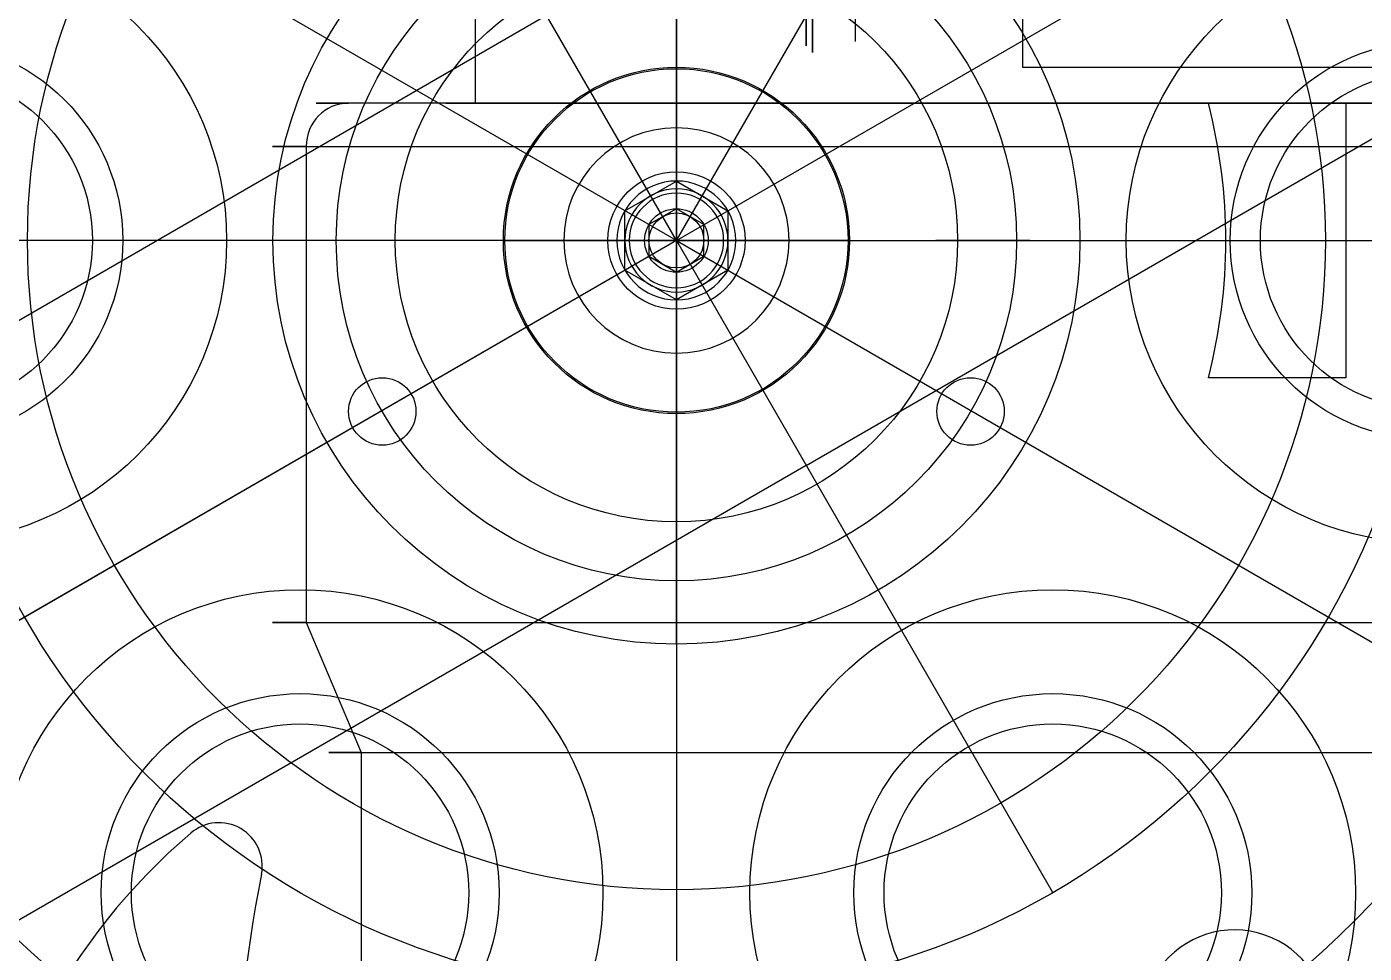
# Model space of a CAD drawing. Header units: inches. Extents: x -3.4 to 11, y -3.7 to 6.8.
# Drawn here: x -0.591 to 0.626, y -0.648 to 0.194 of the extents above; entities that cross this region are included whole.
import ezdxf

# ---------------------------------------------------------------- set-up
doc = ezdxf.new("R2010")
doc.units = ezdxf.units.IN
doc.header["$MEASUREMENT"] = 0
doc.header["$PDSIZE"] = -1
doc.layers.add('19', color=7, linetype='Continuous')

# ---------------------------------------------------------------- blocks, each defined once
blk = doc.blocks.new('Casing')
at = {"layer": '19', "color": 0}
for p, q in [((28, 0, 95.28), (28, 0, 90.68)), ((32, 0, 78.68), (30.7, 0, 75.68)), ((30.7, 0, 75.68), (30.7, 0, 35.56)), ((32, 0, 89.68), (32, 0, 78.68))]:
    blk.add_line(p, q, dxfattribs=at)
for centre, radius, start, end in [((0, 0, 89.68), 32, 0, 180), ((0, 0, 78.68), 32, 0, 180), ((0, 0, 75.68), 30.7, 0, 180), ((0, 0, 90.68), 28, 0, 180), ((0, 0, 90.68), 31, 180, 0), ((0, 0, 90.68), 28, 180, 0)]:
    blk.add_arc(centre, radius, start, end, dxfattribs=at)
at = {"layer": '19', "color": 0, "extrusion": (3.66028e-74, -6.98296e-15, -1)}
blk.add_arc((0, 0, -90.68), 31, 0, 180, dxfattribs=at)
at = {"layer": '19', "color": 0, "extrusion": (8.55166e-31, 6.98296e-15, -1)}
blk.add_arc((0, 0, -78.68), 32, 180, 0, dxfattribs=at)
at = {"layer": '19', "color": 0, "extrusion": (-7.07884e-59, 6.98296e-15, -1)}
blk.add_arc((0, 0, -89.68), 32, 180, 0, dxfattribs=at)
at = {"layer": '19', "color": 0, "extrusion": (-3.66028e-74, 6.98296e-15, -1)}
blk.add_arc((0, 0, -75.68), 30.7, 180, 0, dxfattribs=at)
at = {"layer": '19', "color": 0, "extrusion": (-5.24172e-60, 1, 6.12323e-17)}
blk.add_arc((-31, 89.68), 1, 90, 180, dxfattribs=at)

msp = doc.modelspace()

# ---------------------------------------------------------------- linework, layer by layer
at = {"color": 0}
for p, q in [((0, 0), (0, 2.1654)), ((0, 1.7717), (0, -1.7717)), ((0, 0), (0, 1.5748)), ((0, 1.4961), (0, 0)), ((0, 0, 0.189), (0, 1.0945, 0.189)), ((0, 0, 0.0787), (0, 1.0591, 0.0787)), ((0, 0, 0.0787), (0, 1.0591, 0.0787)), ((0, 0, 0.189), (-0.5079, 0.8797, 0.189)), ((0, 0, 0.0787), (0.3425, 0.5933, 0.0787)), ((0, 0, 0.0787), (0.3425, 0.5933, 0.0787)), ((0, 0, 0.0787), (0.3425, 0.5933, 0.0787)), ((0, 0, 0.189), (-0.9479, 0.5472, 0.189)), ((0, 0, 0.189), (0.9479, 0.5472, 0.189)), ((0, 0), (0, 0.374)), ((0.1181, -0.2046, 0.189), (1.066, 0.3427, 0.189)), ((0.1626, 0.321, -0.204), (0.1626, 0.181, -0.204)), ((0, 0), (0, 0.2195)), ((0.315, 0.2195), (0.315, 0.1575)), ((-0.1181, 0.2046, 0.189), (-1.066, -0.3427, 0.189)), ((0, 0.187), (0, 0.187, -0.1181)), ((0.315, 0.1575), (1.4646, 0.1575)), ((0, 0, 0.1477), (0, 0.128, 0.0739)), ((0, 0.128, 0.0739), (0, 0.128, -0.0739)), ((0, 0.128, -0.0739), (0, 0, -0.1477)), ((0.6091, 0.125), (0.4841, 0.125)), ((0.6091, 0.125), (0.6091, -0.125)), ((0, 0.082, -0.0391), (0, 0.082, -0.046)), ((0, 0.082, -0.046), (0, -0.082, -0.046)), ((0, 0.082, -0.0391), (0, 0.082, -0.046)), ((0, 0.082, -0.046), (0, 0, -0.046)), ((0, 0.0625), (0, -0.0625)), ((0, 0.0625, 0.0219), (0, 0.0463, 0.0125)), ((0, 0.0463, 0.0094), (0, 0.0625)), ((0, 0.0625, 0.0219), (0, 0.0625)), ((0, 0.0625, 0.0109), (0, 0.0463, 0.0109)), ((-0.0469, 0.0271, -0.2188), (0, 0.0541, -0.2188)), ((0, 0, -0.1181), (0, 0.0591, -0.1181)), ((0, 0.0591, -0.1181), (0, 0.0591, -0.2362)), ((0, 0, -0.2362), (0, 0.0591, -0.2362)), ((0, 0, -0.1181), (0, 0.0591, -0.2362)), ((0, 0.0544, 0.0172), (0, 0.0544, 0.0047)), ((0, 0.0541, -0.2188), (0.0469, 0.0271, -0.2188)), ((0, 0.0463, 0.0125), (0, 0.0463, 0.0094)), ((0, 0.043, -0.046), (0, 0.043, -0.1085)), ((0, 0.043, -0.1085), (0, 0, -0.1085)), ((0, 0.043, -0.1085), (0, -0.043, -0.1085)), ((0, 0.043, -0.046), (0, 0, -0.046)), ((0, 0.025), (0, 0.043)), ((0, 0.043, -0.1085), (0, 0.043, -0.1241)), ((0, 0.043, -0.1241), (0, 0.0314, -0.1174)), ((0, 0.0314, -0.1152), (0, 0.043, -0.1085)), ((0, 0.043), (0, 0)), ((0, 0.0372, -0.1118), (0, 0.0372, -0.1208)), ((-0.0469, -0.0271, -0.2188), (-0.0469, 0.0271, -0.2188)), ((0, 0.0289), (-0.025, 0.0144)), ((0, 0.0314, -0.1174), (0, 0.0314, -0.1152)), ((0.025, 0.0144), (0, 0.0289)), ((0, 0.025), (0, -0.025)), ((0.0469, 0.0271, -0.2188), (0.0469, -0.0271, -0.2188)), ((-0.025, 0.0144), (-0.025, -0.0144)), ((0.025, -0.0144), (0.025, 0.0144)), ((0, 0), (-3.374, 0)), ((0, 0), (-1.24, 0)), ((0, 0, -1.24), (-1.24, 0, -1.24)), ((0, 0, 0.189), (-0.9479, -0.5472, 0.189)), ((0, 0, 0.0787), (-0.9172, -0.5295, 0.0787)), ((0, 0, 0.0787), (-0.9172, -0.5295, 0.0787)), ((0, 0, 0.0787), (-0.9172, -0.5295, 0.0787)), ((0, 0), (-0.2377, 0)), ((-0.1181, 0, 0.1181), (0.1181, 0, 0.1181)), ((-0.1181, 0, 0.1181), (-0.1181, 0, -0.1181)), ((-0.1181, 0, -0.1181), (0.1181, 0, -0.1181)), ((-0.1181, 0, 0.1181), (0.1181, 0, -0.1181)), ((-0.1181, 0, -0.1181), (0.1181, 0, 0.1181)), ((-0.0109, 0, -0.0935), (-0.0109, 0, -0.3125)), ((-0.0109, 0, -0.3125), (0.0109, 0, -0.3125)), ((0.0109, 0, -0.0935), (-0.0109, 0, -0.0935)), ((0, 0), (0.9843, 0)), ((0, 0), (0, 0, -1.24)), ((0, 0, 0.3937), (0, 0, -0.3937)), ((0, 0), (0, 0, 3.7465)), ((0, 0, 0.189), (0.9479, -0.5472, 0.189)), ((0, 0, 0.189), (0, -1.0945, 0.189)), ((0, 0, 0.0787), (0.9172, -0.5295, 0.0787)), ((0, 0, 0.0787), (0.3425, -0.5933, 0.0787)), ((0, 0, 0.0787), (0.9172, -0.5295, 0.0787)), ((0, 0, 0.0787), (0.3425, -0.5933, 0.0787)), ((0, 0, 0.0787), (0.9172, -0.5295, 0.0787)), ((0, 0, -0.1085), (0, 0, -0.046)), ((0, 0), (0, 0, -0.046)), ((0, 0), (0, 0, -0.046)), ((0, 0, -0.1181), (0, 0, -0.2362)), ((0, 0), (3.374, 0)), ((0, 0), (1.789, 0)), ((0, 0), (1.4961, 0)), ((0, 0), (0, 0, 0.1477)), ((0, 0, -0.1477), (0, -0.128, -0.0739)), ((0, -0.128, 0.0739), (0, 0, 0.1477)), ((0, 0), (0, 0, -0.1575)), ((0, 0, -0.1575), (0.0909, 0)), ((0.0909, 0), (0, 0)), ((0, 0, -0.3125), (0, 0, 0.3125)), ((0.0109, 0, -0.3125), (0.0109, 0, -0.0935)), ((0.1181, 0, 0.1181), (0.1181, 0, -0.1181)), ((0.2362, 0), (0.2362, 0, -0.1477)), ((0.2362, 0, -0.1477), (0.3215, 0)), ((0.3215, 0), (0.2362, 0)), ((-0.025, -0.0144), (0, -0.0289)), ((0, -0.0289), (0.025, -0.0144)), ((0, -0.0541, -0.2188), (-0.0469, -0.0271, -0.2188)), ((0.0469, -0.0271, -0.2188), (0, -0.0541, -0.2188)), ((0, -0.128, -0.0739), (0, -0.128, 0.0739)), ((0.6091, -0.125), (0.4841, -0.125)), ((0.1181, -0.2046, 0.189), (-0.8297, -0.7518, 0.189))]:
    msp.add_line(p, q, dxfattribs=at)
for centre, radius in [((0, 0), 1.5748), ((0, 0, 0.8094), 1.2087), ((0, 0, 0.189), 1.1179), ((0, 0), 1.1024), ((0, 0, 3.5701), 1.1024), ((0, 0), 1.0984), ((0, 0), 1.0945), ((0, 0, 0.189), 0.874), ((0, 0, 0.0787), 0.685), ((0, 0, 0.189), 0.5906), ((0, 0), 0.3672), ((0, 0, -0.0935), 0.3096), ((-0.685, 0, 0.0787), 0.2756), ((0.685, 0, 0.0787), 0.2756), ((0, 0, 0.189), 0.2559), ((-0.685, 0, 0.0787), 0.1811), ((-0.685, 0, 0.0787), 0.1811), ((0.685, 0, 0.0787), 0.1811), ((0.685, 0, 0.0787), 0.1811), ((-0.685, 0, 0.0787), 0.1535), ((0, 0, 0.189), 0.1575), ((0, 0), 0.1575), ((0, 0), 0.1575), ((0, 0, -0.166), 0.1562), ((0.685, 0, 0.0787), 0.1535), ((0, 0), 0.0625), ((0, 0), 0.0625), ((0, 0), 0.0289), ((0, 0), 0.025), ((-0.2677, -0.1555, -0.0935), 0.0307), ((0.2677, -0.1555, -0.0935), 0.0307), ((-0.3425, -0.5933, 0.0787), 0.2756), ((0.3425, -0.5933, 0.0787), 0.2756), ((-0.3425, -0.5933, 0.0787), 0.1811), ((-0.3425, -0.5933, 0.0787), 0.1811), ((0.3425, -0.5933, 0.0787), 0.1811), ((0.3425, -0.5933, 0.0787), 0.1811), ((-0.3425, -0.5933, 0.0787), 0.1535), ((0.3425, -0.5933, 0.0787), 0.1535)]:
    msp.add_circle(centre, radius, dxfattribs=at)
at = {"color": 0, "extrusion": (1, 0, 0)}
for centre, radius in [((0, 0), 0.3672), ((0.2756, 0, 0.1181), 0.0984), ((0.251, -0.204, 0.124), 0.08), ((0, 0), 0.1575), ((0, 0), 0.0745)]:
    msp.add_circle(centre, radius, dxfattribs=at)
at = {"color": 0, "extrusion": (-1, 0, 0)}
for centre, radius in [((-0.251, -0.204, -0.124), 0.07), ((0, 0), 0.128)]:
    msp.add_circle(centre, radius, dxfattribs=at)
at = {"color": 0, "extrusion": (0, 0, -1)}
for centre, radius in [((0, 0, 0.0938), 0.1025), ((0, 0, 0.2188), 0.0541), ((0, 0, 0.2188), 0.0469)]:
    msp.add_circle(centre, radius, dxfattribs=at)
at = {"color": 0, "extrusion": (0, 4.37096e-16, -1)}
msp.add_circle((0, 0, 0.1085), 0.043, dxfattribs=at)
at = {"color": 0, "extrusion": (0, 1, 0)}
msp.add_circle((0, 0), 0.1575, dxfattribs=at)
at = {"color": 0, "extrusion": (0, -1, 0)}
msp.add_circle((0, 0), 0.0394, dxfattribs=at)
at = {"color": 0}
for centre, radius, start, end in [((0, 0), 1.7717, 91.2733, 88.7267), ((0, 0), 1.5748, 281.0886, 61.6029), ((0, 0), 1.1811, 91.9102, 88.0898), ((0, 0), 0.5, 345.5225, 14.4775), ((-0.4163, -0.569, 0.189), 0.0394, 349.1741, 130.5), ((-0.0678, -0.9771, 0.189), 0.5761, 130.5, 173.9256), ((1.2633, -0.8902, 0.189), 1.6707, 169.1741, 185.2752), ((0.5079, -0.7113, 0.189), 0.0842, 357.2349, 144.4698)]:
    msp.add_arc(centre, radius, start, end, dxfattribs=at)
at = {"color": 0, "extrusion": (1, 0, 0)}
msp.add_arc((0, -0.0819), 0.0925, 27.557, 62.2963, dxfattribs=at)
msp.add_arc((0, -0.0819), 0.0925, 27.557, 62.2963, dxfattribs=at)
at = {"extrusion": (1, 0, 0)}
for p in [(0, 0.1575), (0, 0.0745), (0, 0, -0.0935), (0, 0, 0.0745), (0, 0, -0.0745), (0, -0.043, -0.0817), (0, -0.0745), (0, -0.1248, 0.0745), (0, -0.1575), (0, -0.3672), (0, -0.3672, -0.3125), (0, -0.3672, -0.0935)]:
    msp.add_point(p, dxfattribs=at)
at = {"extrusion": (0, 1, 0)}
for p in [(0, 0), (0, 0, -0.3125)]:
    msp.add_point(p, dxfattribs=at)

# ---------------------------------------------------------------- block references
at = {"color": 0, "extrusion": (0, 1, 0), "xscale": 0.03937007874015749, "yscale": 0.03937007874015749, "zscale": 0.03937007874015749, "rotation": 12.61297842052209}
msp.add_blockref('Casing', (-0.8925, 2.4402, -3.4452), dxfattribs=at)

doc.saveas('drawing.dxf')
